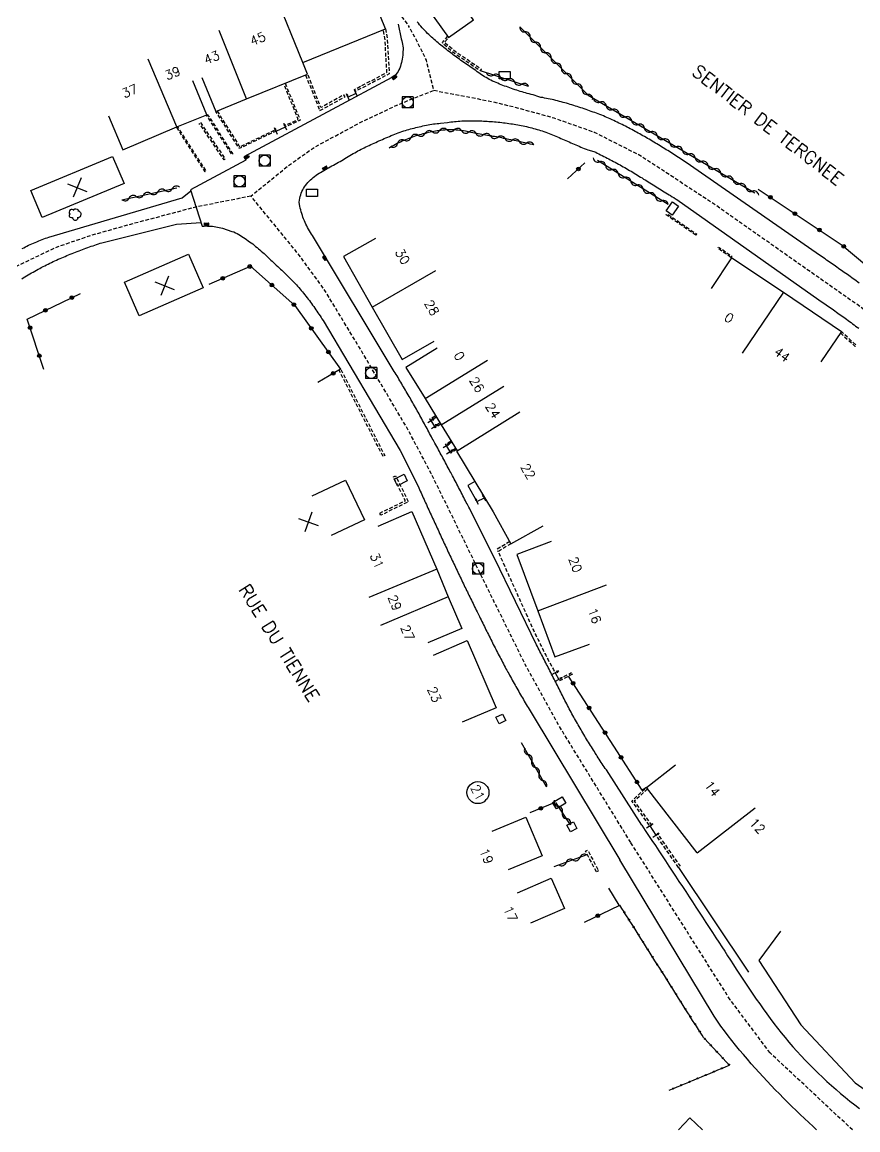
# Model space of a CAD drawing. Header units: millimetres. Extents: x 163999 to 165000, y 124000 to 125000.
# Drawn here: x 164215.7 to 164329.3, y 124000 to 124150.6 of the extents above; entities that cross this region are included whole.
import ezdxf
from ezdxf.enums import TextEntityAlignment as Align

# ---------------------------------------------------------------- set-up
doc = ezdxf.new("R2010")
doc.units = ezdxf.units.MM
doc.linetypes.add('DASHED', pattern=[0.75, 0.5, -0.25])
doc.layers.get('0').update_dxf_attribs({"linetype": 'CONTINUOUS'})
for name, color, linetype in [('W0001', 6, 'DASHED'), ('W0008', 7, 'CONTINUOUS'), ('W0017', 7, 'CONTINUOUS'), ('W0100', 7, 'CONTINUOUS'), ('W0105', 7, 'CONTINUOUS'), ('W0112', 1, 'DASHED'), ('W0300', 7, 'CONTINUOUS'), ('W0310', 3, 'CONTINUOUS'), ('W0322', 7, 'CONTINUOUS'), ('W0400', 7, 'CONTINUOUS'), ('W0420', 7, 'CONTINUOUS'), ('W0989', 7, 'CONTINUOUS'), ('W0991', 7, 'CONTINUOUS'), ('W1102', 7, 'CONTINUOUS'), ('W1471', 7, 'CONTINUOUS')]:
    doc.layers.add(name, color=color, linetype=linetype)
doc.styles.get("Standard").update_dxf_attribs({"font": 'romans.shx', "width": 0.85})

# ---------------------------------------------------------------- blocks, each defined once
blk = doc.blocks.new('t322o')
at = {"color": 0, "linetype": 'Continuous'}
for radius in [0.25, 0.15]:
    blk.add_circle((0, 0), radius, dxfattribs=at)
blk = doc.blocks.new('t310o')
at = {"color": 0, "linetype": 'Continuous'}
for centre, start, end in [((-0.5, 0.38), 216.8699, 323.1304), ((0.5, -0.37), 36.8699, 143.1303)]:
    blk.add_arc(centre, 0.625, start, end, dxfattribs=at)
blk = doc.blocks.new('t991o')
at = {"color": 0, "linetype": 'Continuous'}
for p, q in [((-1, 1), (1, -1)), ((-1, -1), (1, 1))]:
    blk.add_line(p, q, dxfattribs=at)
blk = doc.blocks.new('T300')
for p, q in [((-0.8, 0.51), (-0.86, 0.34)), ((-0.86, 0.34), (-0.86, 0.17)), ((-0.86, 0.17), (-0.74, 0.06)), ((-0.69, 0.63), (-0.8, 0.51)), ((-0.8, -0.06), (-0.74, 0.06)), ((-0.74, 0.06), (-0.69, 0.11)), ((-0.57, 0.69), (-0.69, 0.63)), ((-0.46, 0.69), (-0.57, 0.69)), ((-0.29, 0.63), (-0.46, 0.69)), ((-0.29, 0.63), (-0.17, 0.74)), ((-0.23, 0.57), (-0.29, 0.63)), ((-0.17, 0.74), (-0.06, 0.8)), ((-0.06, 0.8), (0.06, 0.8)), ((0.06, 0.8), (0.23, 0.74)), ((0.23, 0.74), (0.34, 0.63)), ((0.34, 0.63), (0.4, 0.51)), ((0.46, 0.46), (0.34, 0.46)), ((0.4, 0.51), (0.4, 0.46)), ((0.57, 0.4), (0.46, 0.46)), ((0.57, 0.4), (0.69, 0.29)), ((0.69, 0.29), (0.74, 0.17)), ((0.74, 0.06), (0.69, -0.17)), ((0.74, 0.17), (0.74, 0.06)), ((-0.8, -0.17), (-0.8, -0.06)), ((-0.8, -0.23), (-0.8, -0.17)), ((-0.74, -0.34), (-0.8, -0.23)), ((-0.69, -0.4), (-0.74, -0.34)), ((-0.51, -0.46), (-0.69, -0.4)), ((-0.4, -0.46), (-0.51, -0.46)), ((-0.4, -0.46), (-0.34, -0.46)), ((-0.34, -0.46), (-0.34, -0.4)), ((-0.34, -0.51), (-0.34, -0.46)), ((-0.29, -0.63), (-0.34, -0.51)), ((-0.17, -0.74), (-0.29, -0.63)), ((-0.06, -0.8), (-0.17, -0.74)), ((0.06, -0.8), (-0.06, -0.8)), ((0.17, -0.74), (0.06, -0.8)), ((0.23, -0.69), (0.17, -0.74)), ((0.29, -0.46), (0.23, -0.46)), ((0.29, -0.63), (0.23, -0.69)), ((0.46, -0.4), (0.29, -0.46)), ((0.34, -0.51), (0.29, -0.63)), ((0.34, -0.51), (0.34, -0.46)), ((0.57, -0.34), (0.46, -0.4)), ((0.63, -0.29), (0.57, -0.34)), ((0.69, -0.17), (0.63, -0.29))]:
    blk.add_line(p, q)
blk = doc.blocks.new('T400')
for p, q in [((-0.15, 0.3), (0.15, 0.3)), ((-0.15, -0.25), (-0.15, 0.3)), ((-0.15, 0.15), (0.15, 0.15)), ((-0.15, 0), (0.15, 0)), ((0.15, 0.3), (0.15, -0.25)), ((-0.15, -0.15), (0.15, -0.15)), ((-0.15, -0.25), (-0.15, -0.3)), ((-0.15, -0.3), (0.15, -0.3)), ((0.15, -0.3), (0.15, -0.25))]:
    blk.add_line(p, q)
blk = doc.blocks.new('T420')
for p, q in [((0.75, 0.75), (-0.75, 0.75)), ((-0.75, 0.75), (-0.75, -0.75)), ((0.75, 0.75), (0.75, -0.75)), ((0.75, -0.75), (-0.75, -0.75))]:
    blk.add_line(p, q)
blk.add_ellipse((0, 0), major_axis=(-0.53, 0.53), ratio=1, start_param=3.926991, end_param=10.210176)
blk = doc.blocks.new('T1471')
at = {"color": 0, "linetype": 'Continuous', "flags": 128}
blk.add_lwpolyline([(-0.75, -0.5), (-0.75, 0.5), (0.75, 0.5), (0.75, -0.5), (-0.75, -0.5)], dxfattribs=at)
blk = doc.blocks.new('t105o')
for p, q in [((-0.5, 0), (0.5, 0)), ((0.5, 0), (0.2, 0.1)), ((0.5, 0), (0.2, -0.1))]:
    blk.add_line(p, q)
blk = doc.blocks.new('t112o')
at = {"color": 0, "linetype": 'Continuous'}
for p, q in [((-0.5, 0.5), (0.5, 0.5)), ((-0.5, -0.5), (-0.5, 0.5)), ((0.5, 0.5), (0.5, -0.5)), ((0.5, -0.5), (-0.5, -0.5))]:
    blk.add_line(p, q, dxfattribs=at)

msp = doc.modelspace()

# ---------------------------------------------------------------- linework, layer by layer
at = {"layer": 'W0001'}
for p, q in [((164311.94, 124017.67), (164298.42, 124039.06)), ((164317.36, 124010.45), (164311.94, 124017.67)), ((164328.54, 124000), (164317.36, 124010.45))]:
    msp.add_line(p, q, dxfattribs=at)
at = {"layer": 'W0001', "flags": 128}
for points in [[(164250.95, 124220.3), (164256.03, 124209.02), (164255.08, 124202.56), (164257.47, 124187.47), (164261.55, 124164.52), (164264.81, 124154.78), (164268.26, 124149.98)], [(164298.42, 124039.06), (164288.67, 124054.92), (164284.09, 124063.24), (164277.98, 124075.57), (164273.97, 124083.79), (164271.31, 124089.19), (164268.09, 124095.27), (164261.55, 124106.33), (164256.77, 124114.22), (164253.37, 124118.88), (164251.01, 124121.78), (164246.8, 124126.91), (164251.71, 124130.93), (164255.44, 124133.58), (164261.74, 124136.96), (164266.63, 124139.29), (164271.66, 124141.3), (164270.65, 124145.39), (164269.39, 124147.93), (164268.26, 124149.98)], [(164271.66, 124141.3), (164279.08, 124139.87), (164282.63, 124139.03), (164287.95, 124137.56), (164293.46, 124135.61), (164299.66, 124132.48), (164309.41, 124126.1), (164329.65, 124111.88), (164333.92, 124108.64), (164339.26, 124103.98), (164343.13, 124099.93), (164348.3, 124094.12), (164367.65, 124072.34)], [(164246.8, 124126.91), (164239.33, 124125.43), (164230.19, 124123.01), (164225.12, 124121.58), (164220.33, 124119.94), (164215, 124117.4), (164211.55, 124115.1), (164206.54, 124111.46), (164202.16, 124108.57), (164193.98, 124104.38), (164183.98, 124099.19), (164166.09, 124089.41), (164141.49, 124075.62), (164120.04, 124063.14), (164113.32, 124059.56), (164107.85, 124056.65), (164107.85, 124056.65), (164096.36, 124052.46)]]:
    msp.add_lwpolyline(points, dxfattribs=at)
at = {"layer": 'W0008'}
for p, q in [((164304.91, 124000), (164306.46, 124001.62)), ((164306.46, 124001.62), (164308.15, 124000))]:
    msp.add_line(p, q, dxfattribs=at)
at = {"layer": 'W0008', "flags": 128}
for points in [[(164266.79, 124150.3), (164267.21, 124148.28), (164267.3, 124148.04), (164267.37, 124147.81), (164267.42, 124147.56), (164267.45, 124147.32), (164267.47, 124147.07), (164267.47, 124146.82), (164267.46, 124146.57), (164267.45, 124146.31), (164267.43, 124146.06), (164267.4, 124145.8), (164267.36, 124145.55), (164267.32, 124145.3), (164267.26, 124145.06), (164267.19, 124144.81), (164267.11, 124144.57), (164267.02, 124144.33), (164266.91, 124144.1), (164266.79, 124143.87), (164266.66, 124143.66), (164266.51, 124143.47), (164266.34, 124143.31), (164266.15, 124143.16), (164265.94, 124143.03), (164257.84, 124138.69), (164245.84, 124132.25), (164246.1, 124131.82), (164238.58, 124127.76), (164240.19, 124122.84), (164240.43, 124122.85), (164240.66, 124122.86), (164240.89, 124122.85), (164241.13, 124122.84), (164241.36, 124122.83), (164241.59, 124122.82), (164241.8, 124122.81), (164242.93, 124122.57), (164244.21, 124122.13), (164244.46, 124122.04), (164244.69, 124121.94), (164244.92, 124121.83), (164245.15, 124121.71), (164245.37, 124121.58), (164245.58, 124121.45), (164245.8, 124121.31), (164246.01, 124121.16), (164246.21, 124121.01), (164246.42, 124120.86), (164246.63, 124120.71), (164246.83, 124120.56), (164247.04, 124120.41), (164247.24, 124120.25), (164247.44, 124120.09), (164247.63, 124119.93), (164247.83, 124119.77), (164248.02, 124119.6), (164248.21, 124119.44), (164248.4, 124119.27), (164248.59, 124119.1), (164248.78, 124118.93), (164248.96, 124118.75), (164249.15, 124118.58), (164249.33, 124118.4), (164249.52, 124118.23), (164249.7, 124118.06), (164249.88, 124117.88), (164250.07, 124117.71), (164250.25, 124117.53), (164250.44, 124117.36), (164250.62, 124117.18), (164250.81, 124117.01), (164251, 124116.84), (164251.18, 124116.66), (164251.37, 124116.49), (164251.55, 124116.31), (164251.73, 124116.14), (164251.92, 124115.96), (164252.1, 124115.78), (164252.28, 124115.6), (164252.46, 124115.42), (164252.63, 124115.24), (164252.81, 124115.05), (164252.98, 124114.86), (164253.15, 124114.67), (164253.32, 124114.48), (164253.48, 124114.29), (164253.64, 124114.1), (164253.8, 124113.9), (164253.96, 124113.71), (164254.12, 124113.51), (164254.28, 124113.31), (164254.44, 124113.11), (164254.59, 124112.91), (164254.74, 124112.71), (164254.89, 124112.51), (164255.04, 124112.31), (164255.19, 124112.1), (164255.34, 124111.9), (164255.48, 124111.69), (164255.63, 124111.48), (164255.77, 124111.28), (164255.91, 124111.07), (164256.05, 124110.86), (164256.19, 124110.64), (164256.33, 124110.43), (164256.46, 124110.22), (164256.6, 124110), (164267.06, 124092.36), (164269.51, 124087.5), (164269.61, 124087.27), (164269.71, 124087.04), (164269.82, 124086.81), (164269.92, 124086.58), (164270.02, 124086.35), (164270.13, 124086.12), (164270.23, 124085.89), (164270.34, 124085.66), (164270.44, 124085.43), (164270.54, 124085.21), (164270.65, 124084.98), (164270.75, 124084.75), (164270.86, 124084.52), (164270.96, 124084.29), (164271.07, 124084.06), (164271.17, 124083.83), (164271.28, 124083.6), (164271.38, 124083.38), (164271.49, 124083.15), (164271.59, 124082.92), (164271.7, 124082.69), (164271.8, 124082.46), (164271.91, 124082.23), (164272.02, 124082), (164272.12, 124081.77), (164272.23, 124081.54), (164272.34, 124081.31), (164272.44, 124081.08), (164272.55, 124080.84), (164272.66, 124080.61), (164272.76, 124080.38), (164272.87, 124080.15), (164272.98, 124079.92), (164273.08, 124079.69), (164273.19, 124079.46), (164273.3, 124079.23), (164273.41, 124079), (164273.51, 124078.77), (164273.62, 124078.54), (164273.73, 124078.31), (164273.84, 124078.08), (164273.95, 124077.85), (164274.06, 124077.62), (164274.16, 124077.39), (164274.27, 124077.16), (164274.38, 124076.93), (164274.49, 124076.7), (164274.6, 124076.47), (164274.71, 124076.24), (164274.81, 124076.02), (164274.92, 124075.79), (164275.03, 124075.57), (164275.14, 124075.35), (164275.24, 124075.12), (164275.35, 124074.9), (164275.46, 124074.67), (164275.57, 124074.45), (164275.68, 124074.23), (164275.78, 124074), (164275.89, 124073.78), (164276, 124073.56), (164276.11, 124073.33), (164276.22, 124073.11), (164276.32, 124072.88), (164276.43, 124072.66), (164276.54, 124072.44), (164276.65, 124072.21), (164276.76, 124071.99), (164276.87, 124071.77), (164276.98, 124071.54), (164277.09, 124071.32), (164277.2, 124071.1), (164277.31, 124070.88), (164277.42, 124070.65), (164277.53, 124070.43), (164277.64, 124070.21), (164277.75, 124069.98), (164277.86, 124069.76), (164277.97, 124069.54), (164278.08, 124069.32), (164278.19, 124069.09), (164278.3, 124068.87), (164278.41, 124068.65), (164278.52, 124068.43), (164278.63, 124068.21), (164278.74, 124067.98), (164278.85, 124067.76), (164278.96, 124067.54), (164279.08, 124067.32), (164279.19, 124067.09), (164279.3, 124066.87), (164279.41, 124066.65), (164279.52, 124066.43), (164279.63, 124066.21), (164279.74, 124065.98), (164279.86, 124065.76), (164279.97, 124065.54), (164280.08, 124065.32), (164280.19, 124065.1), (164280.31, 124064.88), (164280.42, 124064.66), (164280.53, 124064.44), (164280.65, 124064.22), (164280.76, 124064), (164280.88, 124063.78), (164281, 124063.56), (164281.11, 124063.34), (164281.23, 124063.12), (164281.35, 124062.9), (164281.46, 124062.68), (164281.58, 124062.46), (164281.71, 124062.23), (164281.83, 124062.01), (164281.95, 124061.79), (164282.07, 124061.57), (164282.19, 124061.35), (164282.32, 124061.12), (164282.44, 124060.9), (164282.56, 124060.68), (164282.69, 124060.46), (164282.81, 124060.24), (164282.94, 124060.02), (164283.06, 124059.8), (164283.19, 124059.58), (164283.32, 124059.36), (164283.44, 124059.14), (164283.57, 124058.92), (164283.7, 124058.7), (164283.83, 124058.49), (164283.95, 124058.27), (164284.08, 124058.05), (164284.21, 124057.83), (164284.34, 124057.61), (164284.47, 124057.4), (164284.6, 124057.18), (164284.73, 124056.96), (164296.93, 124036.7)], [(164329.47, 124115.09), (164329.26, 124115.24), (164329.06, 124115.39), (164328.85, 124115.53), (164328.65, 124115.68), (164328.45, 124115.82), (164328.25, 124115.97), (164328.05, 124116.11), (164327.85, 124116.25), (164327.65, 124116.39), (164327.44, 124116.54), (164327.24, 124116.68), (164327.04, 124116.82), (164326.84, 124116.96), (164326.64, 124117.1), (164326.44, 124117.24), (164326.24, 124117.38), (164326.04, 124117.53), (164325.83, 124117.67), (164325.63, 124117.81), (164325.43, 124117.95), (164325.23, 124118.09), (164325.03, 124118.23), (164324.82, 124118.37), (164324.62, 124118.51), (164324.42, 124118.65), (164324.22, 124118.79), (164324.01, 124118.93), (164323.81, 124119.07), (164323.61, 124119.21), (164305.95, 124131.49), (164305.74, 124131.63), (164305.53, 124131.76), (164305.33, 124131.9), (164305.12, 124132.04), (164304.91, 124132.17), (164304.7, 124132.31), (164304.5, 124132.44), (164304.29, 124132.57), (164304.08, 124132.71), (164303.87, 124132.84), (164303.66, 124132.97), (164303.45, 124133.1), (164303.24, 124133.23), (164303.03, 124133.36), (164302.82, 124133.49), (164302.61, 124133.62), (164302.4, 124133.75), (164302.19, 124133.88), (164301.98, 124134.01), (164301.77, 124134.13), (164301.55, 124134.26), (164301.34, 124134.39), (164301.13, 124134.51), (164300.92, 124134.64), (164300.7, 124134.76), (164300.49, 124134.89), (164300.28, 124135.01), (164300.06, 124135.13), (164299.85, 124135.25), (164299.64, 124135.37), (164299.42, 124135.49), (164299.21, 124135.61), (164299, 124135.72), (164298.78, 124135.84), (164298.56, 124135.96), (164298.35, 124136.07), (164298.13, 124136.18), (164297.91, 124136.3), (164297.7, 124136.41), (164297.48, 124136.52), (164297.26, 124136.63), (164297.03, 124136.74), (164296.8, 124136.85), (164296.57, 124136.97), (164296.34, 124137.08), (164296.11, 124137.19), (164295.87, 124137.29), (164295.64, 124137.4), (164295.41, 124137.5), (164295.17, 124137.61), (164294.94, 124137.71), (164294.7, 124137.81), (164294.47, 124137.9), (164294.23, 124138), (164293.99, 124138.09), (164293.76, 124138.18), (164293.52, 124138.27), (164293.29, 124138.35), (164293.05, 124138.44), (164292.81, 124138.52), (164292.57, 124138.61), (164292.34, 124138.69), (164292.1, 124138.77), (164291.86, 124138.85), (164291.62, 124138.93), (164291.38, 124139.01), (164291.14, 124139.09), (164290.9, 124139.16), (164290.66, 124139.24), (164290.42, 124139.31), (164290.18, 124139.39), (164289.94, 124139.46), (164289.7, 124139.53), (164289.46, 124139.6), (164289.21, 124139.66), (164288.97, 124139.73), (164288.72, 124139.8), (164288.47, 124139.86), (164288.22, 124139.93), (164287.97, 124139.99), (164287.72, 124140.04), (164287.46, 124140.1), (164287.21, 124140.15), (164286.96, 124140.2), (164286.7, 124140.25), (164286.45, 124140.3), (164286.2, 124140.34), (164285.94, 124140.39), (164285.16, 124140.68), (164284.89, 124140.74), (164284.63, 124140.81), (164284.36, 124140.88), (164284.12, 124140.95), (164283.88, 124141.02), (164283.65, 124141.09), (164283.41, 124141.16), (164283.17, 124141.23), (164282.93, 124141.31), (164282.7, 124141.38), (164282.46, 124141.46), (164282.23, 124141.54), (164281.99, 124141.62), (164281.76, 124141.71), (164281.52, 124141.8), (164281.28, 124141.88), (164281.05, 124141.97), (164280.81, 124142.06), (164280.57, 124142.15), (164280.34, 124142.25), (164280.11, 124142.35), (164279.88, 124142.45), (164279.65, 124142.55), (164279.42, 124142.67), (164279.19, 124142.78), (164278.98, 124142.9), (164278.77, 124143.02), (164278.56, 124143.15), (164278.35, 124143.28), (164278.15, 124143.42), (164277.95, 124143.55), (164277.75, 124143.69), (164277.55, 124143.83), (164277.35, 124143.97), (164277.15, 124144.12), (164276.95, 124144.26), (164276.75, 124144.4), (164276.55, 124144.53), (164276.35, 124144.67), (164276.15, 124144.81), (164275.95, 124144.95), (164275.74, 124145.09), (164275.54, 124145.23), (164275.34, 124145.37), (164275.14, 124145.51), (164274.94, 124145.66), (164274.75, 124145.8), (164274.55, 124145.94), (164274.35, 124146.09), (164274.15, 124146.24), (164273.96, 124146.38), (164273.77, 124146.53), (164273.57, 124146.68), (164273.38, 124146.83), (164273.19, 124146.98), (164273, 124147.13), (164272.81, 124147.29), (164272.62, 124147.44), (164272.43, 124147.59), (164272.24, 124147.75), (164272.06, 124147.9), (164271.87, 124148.06), (164271.69, 124148.22), (164271.5, 124148.38), (164271.32, 124148.54), (164271.14, 124148.71), (164270.97, 124148.87), (164270.79, 124149.04), (164270.61, 124149.23), (164270.43, 124149.42), (164270.25, 124149.61), (164270.07, 124149.81), (164269.9, 124150.01), (164269.73, 124150.21), (164269.57, 124150.41), (164269.41, 124150.62)], [(164299.93, 124041.4), (164295.1, 124048.92), (164294.96, 124049.12), (164294.82, 124049.33), (164294.69, 124049.54), (164294.55, 124049.74), (164294.41, 124049.95), (164294.28, 124050.16), (164294.14, 124050.37), (164294, 124050.58), (164293.87, 124050.78), (164293.74, 124050.99), (164293.6, 124051.2), (164293.47, 124051.41), (164293.34, 124051.62), (164293.2, 124051.83), (164293.07, 124052.04), (164292.94, 124052.25), (164292.81, 124052.47), (164292.68, 124052.68), (164292.55, 124052.89), (164292.42, 124053.1), (164292.29, 124053.31), (164292.16, 124053.53), (164292.04, 124053.74), (164291.91, 124053.95), (164291.78, 124054.17), (164291.66, 124054.38), (164291.53, 124054.6), (164291.4, 124054.81), (164291.28, 124055.03), (164291.16, 124055.24), (164291.03, 124055.46), (164290.91, 124055.67), (164290.79, 124055.89), (164290.66, 124056.11), (164290.54, 124056.33), (164290.42, 124056.55), (164290.3, 124056.78), (164290.18, 124057), (164290.06, 124057.23), (164289.94, 124057.45), (164289.82, 124057.68), (164289.71, 124057.9), (164289.59, 124058.13), (164289.48, 124058.35), (164289.37, 124058.58), (164289.25, 124058.81), (164289.14, 124059.03), (164289.02, 124059.26), (164288.91, 124059.49), (164288.8, 124059.71), (164288.68, 124059.94), (164288.57, 124060.17), (164288.45, 124060.39), (164288.34, 124060.62), (164288.22, 124060.84), (164288.11, 124061.06), (164288, 124061.28), (164287.88, 124061.5), (164287.77, 124061.72), (164287.66, 124061.94), (164287.54, 124062.16), (164287.43, 124062.38), (164287.32, 124062.6), (164287.2, 124062.83), (164287.09, 124063.05), (164286.98, 124063.27), (164286.86, 124063.49), (164286.75, 124063.71), (164286.64, 124063.93), (164286.53, 124064.15), (164286.41, 124064.37), (164286.3, 124064.59), (164286.19, 124064.81), (164286.07, 124065.03), (164285.96, 124065.26), (164285.85, 124065.48), (164285.74, 124065.7), (164285.62, 124065.92), (164279.9, 124077.72), (164276.65, 124084.17), (164276.54, 124084.39), (164276.42, 124084.62), (164276.31, 124084.84), (164276.19, 124085.07), (164276.07, 124085.29), (164275.96, 124085.52), (164275.84, 124085.74), (164275.73, 124085.97), (164275.61, 124086.19), (164275.49, 124086.42), (164275.38, 124086.64), (164275.26, 124086.86), (164275.14, 124087.09), (164275.03, 124087.31), (164274.91, 124087.54), (164274.79, 124087.76), (164274.68, 124087.99), (164274.56, 124088.21), (164274.44, 124088.43), (164274.32, 124088.66), (164274.21, 124088.88), (164274.09, 124089.1), (164273.97, 124089.33), (164273.85, 124089.55), (164273.73, 124089.78), (164273.61, 124090), (164273.49, 124090.22), (164273.38, 124090.44), (164273.26, 124090.67), (164273.14, 124090.89), (164273.02, 124091.11), (164272.9, 124091.33), (164272.78, 124091.55), (164272.66, 124091.77), (164272.54, 124092), (164272.42, 124092.22), (164272.3, 124092.44), (164272.18, 124092.66), (164272.06, 124092.88), (164271.94, 124093.1), (164271.81, 124093.32), (164271.69, 124093.54), (164271.57, 124093.77), (164271.45, 124093.99), (164271.33, 124094.21), (164271.21, 124094.43), (164271.09, 124094.65), (164270.97, 124094.87), (164270.85, 124095.1), (164270.73, 124095.32), (164270.61, 124095.54), (164270.49, 124095.76), (164270.37, 124095.98), (164270.25, 124096.21), (164270.13, 124096.43), (164270.01, 124096.65), (164269.89, 124096.87), (164269.77, 124097.09), (164269.65, 124097.31), (164269.53, 124097.53), (164269.4, 124097.75), (164269.28, 124097.97), (164269.16, 124098.19), (164269.03, 124098.41), (164268.91, 124098.63), (164268.79, 124098.84), (164268.67, 124099.06), (164268.54, 124099.27), (164268.42, 124099.49), (164268.3, 124099.7), (164268.17, 124099.91), (164268.05, 124100.13), (164267.92, 124100.34), (164267.8, 124100.56), (164267.67, 124100.77), (164267.55, 124100.98), (164267.42, 124101.19), (164267.3, 124101.41), (164267.17, 124101.62), (164267.04, 124101.83), (164266.92, 124102.04), (164266.79, 124102.26), (164266.66, 124102.47), (164266.53, 124102.68), (164266.4, 124102.89), (164266.28, 124103.1), (164255.19, 124121.55), (164255.04, 124121.76), (164254.9, 124121.98), (164254.76, 124122.2), (164254.63, 124122.42), (164254.5, 124122.65), (164254.38, 124122.88), (164254.27, 124123.11), (164254.16, 124123.34), (164254.06, 124123.57), (164253.96, 124123.81), (164253.87, 124124.05), (164253.79, 124124.29), (164253.71, 124124.54), (164253.64, 124124.79), (164253.57, 124125.04), (164253.51, 124125.29), (164253.46, 124125.54), (164253.41, 124125.8), (164253.38, 124126.09), (164253.4, 124126.37), (164253.45, 124126.66), (164253.5, 124126.88), (164253.57, 124127.11), (164253.64, 124127.33), (164253.73, 124127.55), (164253.84, 124127.76), (164253.95, 124127.96), (164254.09, 124128.17), (164254.23, 124128.37), (164254.39, 124128.57), (164254.55, 124128.75), (164254.72, 124128.93), (164254.9, 124129.11), (164255.08, 124129.28), (164255.26, 124129.44), (164255.45, 124129.6), (164255.65, 124129.75), (164255.85, 124129.89), (164256.06, 124130.02), (164256.27, 124130.15), (164256.48, 124130.28), (164256.7, 124130.41), (164256.92, 124130.54), (164257.14, 124130.66), (164257.36, 124130.78), (164257.58, 124130.9), (164257.81, 124131.02), (164258.03, 124131.14), (164258.26, 124131.26), (164258.48, 124131.38), (164258.7, 124131.51), (164258.92, 124131.64), (164259.14, 124131.77), (164259.36, 124131.9), (164259.58, 124132.03), (164259.8, 124132.16), (164260.02, 124132.3), (164260.24, 124132.43), (164260.46, 124132.56), (164260.68, 124132.69), (164260.9, 124132.82), (164261.13, 124132.94), (164261.34, 124133.05), (164261.56, 124133.16), (164261.77, 124133.28), (164261.99, 124133.39), (164262.21, 124133.49), (164262.43, 124133.6), (164262.65, 124133.71), (164262.87, 124133.81), (164263.09, 124133.92), (164263.31, 124134.02), (164263.53, 124134.12), (164263.76, 124134.22), (164263.98, 124134.32), (164264.2, 124134.42), (164264.44, 124134.53), (164264.67, 124134.63), (164264.91, 124134.74), (164265.15, 124134.84), (164265.39, 124134.94), (164265.63, 124135.04), (164265.87, 124135.14), (164266.11, 124135.24), (164266.35, 124135.34), (164266.59, 124135.43), (164266.83, 124135.52), (164267.08, 124135.61), (164267.32, 124135.69), (164267.56, 124135.77), (164267.79, 124135.84), (164268.02, 124135.91), (164268.26, 124135.98), (164268.49, 124136.05), (164268.73, 124136.11), (164268.97, 124136.17), (164269.2, 124136.23), (164269.44, 124136.29), (164269.68, 124136.35), (164269.92, 124136.4), (164270.16, 124136.45), (164270.4, 124136.5), (164270.64, 124136.55), (164270.88, 124136.6), (164271.12, 124136.64), (164271.37, 124136.68), (164271.61, 124136.72), (164271.85, 124136.75), (164272.1, 124136.78), (164272.34, 124136.81), (164272.58, 124136.84), (164273.5, 124136.93), (164273.74, 124136.97), (164273.99, 124137), (164274.23, 124137.02), (164274.47, 124137.05), (164274.71, 124137.07), (164274.96, 124137.09), (164275.2, 124137.11), (164275.44, 124137.13), (164275.69, 124137.14), (164275.93, 124137.15), (164276.18, 124137.15), (164276.42, 124137.16), (164276.67, 124137.16), (164276.92, 124137.16), (164277.17, 124137.16), (164277.42, 124137.16), (164277.66, 124137.15), (164277.91, 124137.14), (164278.16, 124137.14), (164278.41, 124137.12), (164278.66, 124137.11), (164278.9, 124137.1), (164279.15, 124137.08), (164279.4, 124137.06), (164279.65, 124137.05), (164279.89, 124137.02), (164280.14, 124137), (164280.39, 124136.97), (164280.63, 124136.95), (164280.88, 124136.92), (164281.13, 124136.89), (164281.37, 124136.86), (164281.61, 124136.82), (164281.85, 124136.79), (164282.1, 124136.75), (164282.34, 124136.72), (164282.58, 124136.68), (164282.82, 124136.64), (164283.06, 124136.6), (164283.3, 124136.55), (164283.54, 124136.51), (164283.78, 124136.46), (164284.02, 124136.41), (164284.26, 124136.36), (164284.5, 124136.3), (164284.74, 124136.25), (164284.98, 124136.19), (164285.21, 124136.12), (164285.45, 124136.06), (164285.69, 124135.99), (164285.92, 124135.92), (164286.16, 124135.84), (164286.39, 124135.77), (164286.62, 124135.69), (164286.86, 124135.6), (164287.09, 124135.52), (164287.32, 124135.43), (164287.55, 124135.34), (164287.78, 124135.25), (164288.01, 124135.16), (164288.23, 124135.06), (164288.46, 124134.97), (164288.69, 124134.87), (164288.91, 124134.77), (164289.14, 124134.67), (164289.36, 124134.58), (164289.59, 124134.48), (164289.82, 124134.38), (164290.04, 124134.28), (164290.27, 124134.18), (164290.49, 124134.08), (164290.72, 124133.98), (164290.94, 124133.88), (164291.17, 124133.78), (164291.4, 124133.69), (164291.62, 124133.59), (164291.85, 124133.5), (164292.1, 124133.39), (164292.35, 124133.29), (164292.6, 124133.19), (164293.42, 124132.97), (164293.65, 124132.87), (164293.87, 124132.76), (164294.09, 124132.65), (164294.32, 124132.54), (164294.54, 124132.43), (164294.76, 124132.31), (164294.98, 124132.2), (164295.2, 124132.09), (164295.42, 124131.97), (164295.64, 124131.86), (164295.86, 124131.74), (164296.08, 124131.63), (164296.3, 124131.51), (164296.52, 124131.39), (164296.74, 124131.27), (164296.96, 124131.15), (164297.17, 124131.03), (164297.39, 124130.91), (164297.61, 124130.79), (164297.82, 124130.66), (164298.04, 124130.54), (164298.25, 124130.41), (164298.47, 124130.29), (164298.68, 124130.16), (164298.89, 124130.03), (164299.11, 124129.9), (164299.32, 124129.77), (164299.53, 124129.64), (164299.74, 124129.51), (164299.96, 124129.38), (164300.17, 124129.24), (164300.38, 124129.11), (164300.59, 124128.98), (164300.8, 124128.85), (164301.02, 124128.72), (164301.23, 124128.59), (164301.45, 124128.45), (164301.67, 124128.32), (164301.89, 124128.19), (164302.1, 124128.05), (164302.32, 124127.92), (164302.54, 124127.79), (164302.75, 124127.65), (164302.97, 124127.52), (164303.19, 124127.38), (164303.4, 124127.25), (164303.62, 124127.11), (164303.84, 124126.98), (164304.05, 124126.84), (164304.27, 124126.71), (164304.48, 124126.57), (164304.7, 124126.44), (164323.97, 124112.84), (164324.17, 124112.7), (164324.37, 124112.56), (164324.57, 124112.42), (164324.77, 124112.28), (164324.97, 124112.15), (164325.17, 124112.01), (164325.37, 124111.87), (164325.57, 124111.73), (164325.77, 124111.59), (164325.97, 124111.45), (164326.17, 124111.31), (164326.37, 124111.16), (164326.57, 124111.02), (164326.76, 124110.88), (164326.96, 124110.74), (164327.16, 124110.6), (164327.36, 124110.45), (164327.55, 124110.31), (164327.75, 124110.17), (164327.96, 124110.02), (164328.16, 124109.87), (164328.37, 124109.72), (164328.57, 124109.56), (164328.78, 124109.41), (164328.98, 124109.26), (164329.19, 124109.11), (164329.39, 124108.96)], [(164215.7, 124119.8), (164215.92, 124119.91), (164216.15, 124120.02), (164216.37, 124120.12), (164216.59, 124120.23), (164216.82, 124120.33), (164217.05, 124120.43), (164217.27, 124120.53), (164217.5, 124120.62), (164217.73, 124120.72), (164217.96, 124120.82), (164218.19, 124120.91), (164218.42, 124121), (164218.65, 124121.09), (164218.89, 124121.18), (164219.12, 124121.26), (164219.35, 124121.35), (164237.48, 124126.7), (164238.62, 124127.62)], [(164215.66, 124115.67), (164215.87, 124115.81), (164216.09, 124115.95), (164216.31, 124116.09), (164216.53, 124116.22), (164216.75, 124116.35), (164216.97, 124116.48), (164217.2, 124116.6), (164217.42, 124116.73), (164217.65, 124116.85), (164217.87, 124116.98), (164218.1, 124117.1), (164218.32, 124117.22), (164218.55, 124117.34), (164218.78, 124117.46), (164219.01, 124117.57), (164219.24, 124117.69), (164219.47, 124117.8), (164219.7, 124117.91), (164219.93, 124118.02), (164220.16, 124118.12), (164220.4, 124118.23), (164220.63, 124118.33), (164220.86, 124118.43), (164221.09, 124118.54), (164221.33, 124118.64), (164221.56, 124118.73), (164221.79, 124118.83), (164222.03, 124118.93), (164222.26, 124119.03), (164222.5, 124119.12), (164222.73, 124119.22), (164222.97, 124119.31), (164223.21, 124119.4), (164223.44, 124119.49), (164223.68, 124119.58), (164223.92, 124119.67), (164224.16, 124119.76), (164224.39, 124119.85), (164224.63, 124119.93), (164224.87, 124120.02), (164225.11, 124120.1), (164225.35, 124120.18), (164225.59, 124120.27), (164225.83, 124120.35), (164226.07, 124120.43), (164226.31, 124120.51), (164226.56, 124120.58), (164236.7, 124123.12), (164240.04, 124123.31)]]:
    msp.add_lwpolyline(points, dxfattribs=at)
at = {"layer": 'W0017', "flags": 128}
msp.add_lwpolyline([(164277.21, 124088.13), (164276.28, 124087.59), (164277.51, 124085.42)], dxfattribs=at)
at = {"layer": 'W0100', "flags": 128}
for points in [[(164270.73, 124152.51), (164273.66, 124148.46), (164277.03, 124150.9), (164274.66, 124154.07), (164281.35, 124159.42), (164278.23, 124163.32)], [(164240.13, 124143.06), (164242.03, 124138.43), (164246.22, 124140.15), (164254.5, 124143.5), (164253.85, 124145.1), (164265.11, 124149.66), (164263.23, 124154.29)], [(164227.45, 124137.81), (164229.41, 124133.2), (164236.75, 124136.32), (164240.8, 124137.96), (164238.93, 124142.59)], [(164259.99, 124140.38), (164261.09, 124140.9)], [(164250.21, 124135.76), (164251.48, 124136.33)], [(164263.74, 124121.16), (164259.38, 124118.7), (164263.27, 124111.81), (164267.35, 124104.71), (164271.69, 124107.2)], [(164309.37, 124114.36), (164312.15, 124118.53), (164319.17, 124113.85), (164327.05, 124108.5), (164324.25, 124104.37)], [(164272.12, 124106.24), (164267.86, 124103.62), (164270.46, 124099.4), (164272.64, 124095.85), (164274.84, 124092.31), (164274.74, 124092.23), (164279.7, 124083.99), (164282.14, 124079.67), (164286.5, 124082.12)], [(164271.25, 124096.4), (164271.74, 124095.62)], [(164273.34, 124093), (164273.83, 124092.16)], [(164255.14, 124086.17), (164259.66, 124088.31), (164262.22, 124082.91), (164257.7, 124080.77)], [(164277.5, 124085.42), (164278.54, 124085.92)], [(164264.1, 124082.07), (164268.69, 124084.04), (164272.05, 124076.2), (164273.6, 124072.47), (164275.44, 124068.16), (164270.85, 124066.19)], [(164287.6, 124079.95), (164282.92, 124078.19), (164285.78, 124070.56), (164288.12, 124064.29), (164292.8, 124066.03)], [(164271.6, 124064.54), (164276.19, 124066.52), (164280.13, 124057.38), (164275.53, 124055.4)], [(164288.15, 124062.13), (164288.65, 124061.23)], [(164307.45, 124037.64), (164300.54, 124046.53), (164304.49, 124049.6)], [(164279.57, 124040.6), (164284.18, 124042.52), (164286.38, 124037.26), (164281.76, 124035.34)], [(164300.99, 124041.32), (164301.84, 124040.06)], [(164283.03, 124032.22), (164287.62, 124034.2), (164289.4, 124030.09), (164284.81, 124028.1)]]:
    msp.add_lwpolyline(points, dxfattribs=at)
for points in [[(164218.45, 124124.02), (164216.91, 124127.67), (164228.01, 124132.31), (164229.57, 124128.61)], [(164238.33, 124119.04), (164240.31, 124114.46), (164231.61, 124110.63), (164229.6, 124115.2)]]:
    msp.add_lwpolyline(points, close=True, dxfattribs=at)
at = {"layer": 'W0112', "flags": 128}
for points in [[(164265.11, 124149.66), (164265.31, 124148.42), (164265.6, 124143.54), (164261.03, 124141.16), (164260.88, 124141.43), (164265.28, 124143.72), (164265.01, 124148.38), (164264.81, 124149.54)], [(164273.52, 124148.66), (164272.77, 124147.79), (164274.48, 124146.33), (164278.01, 124143.96), (164278.14, 124144.15), (164274.62, 124146.51), (164273.09, 124147.81), (164273.66, 124148.46)], [(164254.23, 124143.39), (164256.17, 124138.53), (164259.59, 124140.42), (164259.44, 124140.68), (164256.32, 124138.95), (164254.5, 124143.5)], [(164251.45, 124142.26), (164253.5, 124137.23), (164251.48, 124136.33), (164251.4, 124136.51), (164253.24, 124137.33), (164251.26, 124142.19)], [(164240.8, 124137.96), (164240.9, 124138), (164240.92, 124137.97), (164244.34, 124132.65), (164244.21, 124132.57), (164240.77, 124137.94)], [(164242.2, 124138.5), (164245.28, 124133.62), (164250.12, 124135.93), (164250.21, 124135.76), (164245.21, 124133.37), (164242.03, 124138.43)], [(164239.93, 124136.92), (164243.31, 124131.97), (164243.15, 124131.86), (164239.78, 124136.81)], [(164236.67, 124136.28), (164240.55, 124130.22), (164240.72, 124130.32), (164236.86, 124136.36)], [(164326.93, 124108.32), (164328.91, 124106.49), (164329.05, 124106.65), (164327.05, 124108.5)], [(164272.02, 124096.86), (164271.23, 124096.41), (164271.1, 124096.63), (164271.89, 124097.08)], [(164272.6, 124095.93), (164271.86, 124095.43), (164271.72, 124095.62), (164272.47, 124096.13)], [(164274.12, 124093.47), (164273.35, 124093.01), (164273.24, 124093.19), (164274.01, 124093.66)], [(164274.75, 124092.46), (164273.95, 124091.97), (164273.83, 124092.16), (164274.63, 124092.65)], [(164281.98, 124079.96), (164280.23, 124078.9), (164280.39, 124078.6)], [(164282.14, 124079.67), (164280.39, 124078.6), (164285.02, 124068.29), (164285.12, 124068.06), (164285.23, 124067.84), (164285.34, 124067.62), (164285.45, 124067.39), (164285.56, 124067.17), (164285.66, 124066.95), (164285.77, 124066.73), (164285.88, 124066.5), (164285.99, 124066.29), (164286.1, 124066.07), (164286.2, 124065.85), (164286.31, 124065.63), (164286.42, 124065.41), (164286.53, 124065.19), (164286.64, 124064.97), (164286.75, 124064.75), (164286.86, 124064.54), (164286.97, 124064.32), (164287.08, 124064.1), (164287.19, 124063.88), (164287.31, 124063.66), (164287.42, 124063.44), (164287.54, 124063.23), (164287.66, 124063.01), (164287.78, 124062.79), (164287.9, 124062.57), (164288.02, 124062.35), (164288.15, 124062.14)], [(164290.48, 124061.94), (164288.75, 124061.01), (164288.64, 124061.22), (164290.36, 124062.15)], [(164304.91, 124035.67), (164304.91, 124035.67), (164301.84, 124040.06), (164302.06, 124040.21), (164305.13, 124035.83)]]:
    msp.add_lwpolyline(points, dxfattribs=at)
for points in [[(164307.28, 124121.59), (164303.24, 124124.37), (164303.35, 124124.52), (164307.39, 124121.75)], [(164312.02, 124118.59), (164310.24, 124119.84), (164310.36, 124120), (164312.14, 124118.75)], [(164264.75, 124091.53), (164258.77, 124103.29), (164259, 124103.4), (164264.98, 124091.65)], [(164264.3, 124083.81), (164267.8, 124085.52), (164266.16, 124088.77), (164266.44, 124088.91), (164268.21, 124085.38), (164264.44, 124083.53)], [(164300.71, 124046.34), (164298.9, 124044.68), (164301.19, 124041.47), (164300.99, 124041.32), (164298.56, 124044.71), (164300.54, 124046.53)], [(164293.76, 124035.05), (164292.27, 124037.88), (164292.56, 124038.03), (164294.05, 124035.2)]]:
    msp.add_lwpolyline(points, close=True, dxfattribs=at)
at = {"layer": 'W0310'}
for p, q in [((164297.22, 124030.09), (164296.93, 124030.53)), ((164297.5, 124029.65), (164297.22, 124030.09)), ((164297.86, 124029.07), (164297.58, 124029.52)), ((164298.14, 124028.63), (164297.86, 124029.07)), ((164298.5, 124028.06), (164298.22, 124028.5)), ((164298.78, 124027.62), (164298.5, 124028.06)), ((164299.14, 124027.05), (164298.86, 124027.49)), ((164299.42, 124026.6), (164299.14, 124027.05)), ((164299.78, 124026.03), (164299.5, 124026.48)), ((164300.06, 124025.59), (164299.78, 124026.03)), ((164300.42, 124025.02), (164300.14, 124025.46)), ((164300.7, 124024.57), (164300.42, 124025.02)), ((164301.06, 124024), (164300.78, 124024.45)), ((164301.34, 124023.56), (164301.06, 124024)), ((164301.7, 124022.99), (164301.42, 124023.43)), ((164301.98, 124022.55), (164301.7, 124022.99)), ((164302.35, 124021.97), (164302.07, 124022.42)), ((164302.63, 124021.53), (164302.35, 124021.97)), ((164302.99, 124020.96), (164302.71, 124021.4)), ((164303.27, 124020.52), (164302.99, 124020.96)), ((164303.63, 124019.95), (164303.35, 124020.39)), ((164303.91, 124019.5), (164303.63, 124019.95)), ((164304.27, 124018.93), (164303.99, 124019.38)), ((164304.55, 124018.49), (164304.27, 124018.93)), ((164304.91, 124017.92), (164304.63, 124018.36)), ((164305.19, 124017.47), (164304.91, 124017.92)), ((164305.55, 124016.9), (164305.27, 124017.35)), ((164305.83, 124016.46), (164305.55, 124016.9)), ((164306.19, 124015.89), (164305.91, 124016.33)), ((164306.47, 124015.45), (164306.19, 124015.89)), ((164306.83, 124014.88), (164306.55, 124015.32)), ((164307.12, 124014.43), (164306.83, 124014.88)), ((164307.48, 124013.86), (164307.2, 124014.3)), ((164307.76, 124013.42), (164307.48, 124013.86)), ((164308.12, 124012.85), (164307.84, 124013.29)), ((164308.3, 124012.55), (164308.12, 124012.85)), ((164308.42, 124012.42), (164308.3, 124012.55)), ((164308.89, 124011.93), (164308.53, 124012.31)), ((164309.24, 124011.55), (164308.89, 124011.93)), ((164309.71, 124011.06), (164309.35, 124011.44)), ((164310.07, 124010.67), (164309.71, 124011.06)), ((164310.53, 124010.18), (164310.17, 124010.56)), ((164310.89, 124009.8), (164310.53, 124010.18)), ((164310.89, 124008.4), (164311.38, 124008.6)), ((164311.35, 124009.3), (164310.99, 124009.69)), ((164311.71, 124008.92), (164311.35, 124009.3)), ((164311.38, 124008.6), (164311.83, 124008.79)), ((164311.83, 124008.79), (164311.81, 124008.81)), ((164306.95, 124006.76), (164307.43, 124006.96)), ((164307.57, 124007.02), (164308.05, 124007.22)), ((164308.05, 124007.22), (164308.54, 124007.42)), ((164308.68, 124007.48), (164309.16, 124007.68)), ((164309.16, 124007.68), (164309.65, 124007.88)), ((164309.79, 124007.94), (164310.27, 124008.14)), ((164310.27, 124008.14), (164310.76, 124008.34)), ((164303.62, 124005.38), (164304.1, 124005.58)), ((164304.24, 124005.64), (164304.73, 124005.84)), ((164304.73, 124005.84), (164305.21, 124006.04)), ((164305.35, 124006.1), (164305.84, 124006.3)), ((164305.84, 124006.3), (164306.32, 124006.5)), ((164306.46, 124006.56), (164306.95, 124006.76))]:
    msp.add_line(p, q, dxfattribs=at)
at = {"layer": 'W0310', "flags": 128}
for points in [[(164283.34, 124149.94), (164292.64, 124140.62), (164315.29, 124127.37)], [(164284.52, 124141.82), (164278.01, 124143.96)], [(164285.24, 124133.88), (164285, 124133.93), (164284.76, 124133.99), (164284.52, 124134.05), (164284.28, 124134.1), (164284.03, 124134.16), (164283.79, 124134.21), (164283.55, 124134.27), (164283.31, 124134.32), (164283.07, 124134.38), (164282.83, 124134.43), (164282.59, 124134.48), (164282.34, 124134.53), (164282.1, 124134.58), (164281.86, 124134.63), (164281.62, 124134.68), (164281.38, 124134.73), (164281.13, 124134.77), (164280.89, 124134.82), (164280.65, 124134.87), (164280.4, 124134.91), (164280.16, 124134.96), (164279.92, 124135), (164279.67, 124135.04), (164279.43, 124135.09), (164279.19, 124135.13), (164278.94, 124135.17), (164278.7, 124135.21), (164278.46, 124135.25), (164278.2, 124135.29), (164277.95, 124135.34), (164277.7, 124135.39), (164277.45, 124135.43), (164277.2, 124135.48), (164276.95, 124135.53), (164276.7, 124135.58), (164276.45, 124135.63), (164276.2, 124135.68), (164275.94, 124135.73), (164275.69, 124135.77), (164275.44, 124135.81), (164275.19, 124135.84), (164274.93, 124135.87), (164274.68, 124135.9), (164274.42, 124135.92), (164274.17, 124135.93), (164273.91, 124135.93), (164273.66, 124135.93), (164273.4, 124135.92), (164273.14, 124135.9), (164272.88, 124135.87), (164272.63, 124135.84), (164272.38, 124135.81), (164272.13, 124135.78), (164271.88, 124135.74), (164271.64, 124135.69), (164271.39, 124135.65), (164271.14, 124135.6), (164270.9, 124135.55), (164270.66, 124135.49), (164270.41, 124135.43), (164270.17, 124135.37), (164269.93, 124135.31), (164269.69, 124135.24), (164269.46, 124135.17), (164269.22, 124135.09), (164268.98, 124135.01), (164268.75, 124134.93), (164268.51, 124134.85), (164268.28, 124134.76), (164268.05, 124134.67), (164267.82, 124134.57), (164267.59, 124134.48), (164267.36, 124134.38), (164267.13, 124134.27), (164266.91, 124134.16), (164266.68, 124134.05), (164266.46, 124133.94), (164266.23, 124133.82), (164266.01, 124133.7), (164265.79, 124133.58), (164265.57, 124133.45)], [(164303.5, 124125.76), (164293.9, 124131.74)], [(164229.26, 124126.42), (164236.73, 124128.05)], [(164286.96, 124046.63), (164283.59, 124052.59)], [(164290.24, 124041.47), (164288.22, 124044.51)], [(164292.45, 124037.37), (164287.98, 124035.76)]]:
    msp.add_lwpolyline(points, dxfattribs=at)
at = {"layer": 'W0310'}
for centre in [(164297.54, 124029.58), (164298.18, 124028.57), (164298.82, 124027.55), (164299.46, 124026.54), (164300.1, 124025.52), (164300.74, 124024.51), (164301.38, 124023.5), (164302.02, 124022.48), (164302.67, 124021.47), (164303.31, 124020.45), (164303.95, 124019.44), (164304.59, 124018.43), (164305.23, 124017.41), (164305.87, 124016.4), (164306.51, 124015.38), (164307.16, 124014.37), (164307.8, 124013.35), (164308.48, 124012.37), (164309.3, 124011.49), (164310.12, 124010.62), (164310.82, 124008.37), (164310.94, 124009.74), (164311.76, 124008.87), (164307.5, 124006.99), (164308.61, 124007.45), (164309.72, 124007.91), (164304.17, 124005.61), (164305.28, 124006.07), (164306.39, 124006.53)]:
    msp.add_circle(centre, 0.075, dxfattribs=at)
at = {"layer": 'W0322'}
for p, q in [((164304.91, 124035.67), (164314.42, 124021.43)), ((164296.85, 124030.55), (164295.43, 124032.86)), ((164318.78, 124027.02), (164315.81, 124023.01)), ((164315.81, 124023.01), (164321.54, 124014.27)), ((164321.54, 124014.27), (164328.93, 124006.38)), ((164328.93, 124006.38), (164337.62, 124000.31))]:
    msp.add_line(p, q, dxfattribs=at)
at = {"layer": 'W0322', "flags": 128}
for points in [[(164289.84, 124129.26), (164292.19, 124131.44)], [(164315.74, 124127.88), (164327.14, 124120.25), (164334.12, 124114.42), (164337.48, 124110.82), (164345.01, 124102.98), (164355.43, 124092), (164371.01, 124075.39)], [(164241.14, 124114.94), (164246.76, 124117.41), (164252.75, 124112.07), (164258.99, 124103.41), (164255.9, 124101.58)], [(164218.68, 124103.33), (164216.39, 124110.21), (164223.62, 124113.67)], [(164300.54, 124046.53), (164299.99, 124046.15), (164296.12, 124052.15), (164289.96, 124061.66)], [(164288.03, 124044.46), (164284.7, 124043.11)], [(164292.13, 124028.24), (164296.93, 124030.53)]]:
    msp.add_lwpolyline(points, dxfattribs=at)
at = {"layer": 'W1102'}
for p, q in [((164299.93, 124041.4), (164300.39, 124040.71)), ((164300.39, 124040.71), (164300.84, 124040.01)), ((164300.84, 124040.01), (164301.3, 124039.32)), ((164301.3, 124039.32), (164301.76, 124038.63)), ((164301.76, 124038.63), (164302.22, 124037.93)), ((164302.22, 124037.93), (164302.68, 124037.24)), ((164302.68, 124037.24), (164303.14, 124036.55)), ((164309.74, 124015.46), (164296.93, 124036.7)), ((164303.14, 124036.55), (164303.6, 124035.85)), ((164303.6, 124035.85), (164304.06, 124035.16)), ((164304.06, 124035.16), (164304.51, 124034.46)), ((164304.51, 124034.46), (164304.97, 124033.77)), ((164304.97, 124033.77), (164305.43, 124033.07)), ((164305.43, 124033.07), (164305.89, 124032.38)), ((164305.89, 124032.38), (164306.34, 124031.68)), ((164306.34, 124031.68), (164306.8, 124030.99)), ((164306.8, 124030.99), (164307.26, 124030.29)), ((164307.26, 124030.29), (164307.71, 124029.6)), ((164307.71, 124029.6), (164308.17, 124028.9)), ((164308.17, 124028.9), (164308.62, 124028.2)), ((164308.62, 124028.2), (164309.08, 124027.51)), ((164309.08, 124027.51), (164309.53, 124026.81)), ((164309.53, 124026.81), (164309.99, 124026.11)), ((164309.99, 124026.11), (164310.38, 124025.5)), ((164310.38, 124025.5), (164310.78, 124024.89)), ((164310.78, 124024.89), (164311.18, 124024.28)), ((164311.18, 124024.28), (164311.57, 124023.67)), ((164311.57, 124023.67), (164311.97, 124023.06)), ((164311.97, 124023.06), (164312.37, 124022.45)), ((164312.37, 124022.45), (164312.76, 124021.84)), ((164312.76, 124021.84), (164313.21, 124021.16)), ((164313.21, 124021.16), (164313.66, 124020.48)), ((164313.66, 124020.48), (164314.11, 124019.8)), ((164314.11, 124019.8), (164314.56, 124019.12)), ((164314.56, 124019.12), (164315.02, 124018.45)), ((164315.02, 124018.45), (164315.48, 124017.78)), ((164315.48, 124017.78), (164315.95, 124017.11)), ((164315.95, 124017.11), (164316.42, 124016.44)), ((164316.42, 124016.44), (164316.9, 124015.78)), ((164310.2, 124014.78), (164309.74, 124015.46)), ((164310.67, 124014.11), (164310.2, 124014.78)), ((164316.9, 124015.78), (164317.38, 124015.12)), ((164317.38, 124015.12), (164317.87, 124014.47)), ((164317.87, 124014.47), (164318.37, 124013.83)), ((164311.15, 124013.44), (164310.67, 124014.11)), ((164311.65, 124012.78), (164311.15, 124013.44)), ((164318.37, 124013.83), (164318.87, 124013.19)), ((164318.87, 124013.19), (164319.39, 124012.55)), ((164312.15, 124012.13), (164311.65, 124012.78)), ((164312.67, 124011.49), (164312.15, 124012.13)), ((164313.19, 124010.85), (164312.67, 124011.49)), ((164319.39, 124012.55), (164319.91, 124011.92)), ((164319.91, 124011.92), (164320.45, 124011.3)), ((164313.72, 124010.22), (164313.19, 124010.85)), ((164314.26, 124009.6), (164313.72, 124010.22)), ((164320.45, 124011.3), (164321, 124010.68)), ((164321, 124010.68), (164321.56, 124010.07)), ((164321.56, 124010.07), (164322.12, 124009.47)), ((164314.8, 124008.98), (164314.26, 124009.6)), ((164315.33, 124008.38), (164314.8, 124008.98)), ((164322.12, 124009.47), (164322.7, 124008.88)), ((164322.7, 124008.88), (164323.28, 124008.29)), ((164315.87, 124007.79), (164315.33, 124008.38)), ((164316.41, 124007.2), (164315.87, 124007.79)), ((164316.95, 124006.61), (164316.41, 124007.2)), ((164323.28, 124008.29), (164323.87, 124007.71)), ((164323.87, 124007.71), (164324.47, 124007.14)), ((164324.47, 124007.14), (164325.08, 124006.58)), ((164317.5, 124006.03), (164316.95, 124006.61)), ((164318.05, 124005.46), (164317.5, 124006.03)), ((164318.61, 124004.88), (164318.05, 124005.46)), ((164325.08, 124006.58), (164325.69, 124006.03)), ((164325.69, 124006.03), (164326.31, 124005.48)), ((164326.31, 124005.48), (164326.94, 124004.95)), ((164319.17, 124004.31), (164318.61, 124004.88)), ((164319.73, 124003.75), (164319.17, 124004.31)), ((164326.94, 124004.95), (164327.57, 124004.42)), ((164327.57, 124004.42), (164328.21, 124003.9)), ((164328.21, 124003.9), (164328.85, 124003.39)), ((164320.3, 124003.19), (164319.73, 124003.75)), ((164320.88, 124002.63), (164320.3, 124003.19)), ((164321.45, 124002.08), (164320.88, 124002.63)), ((164328.85, 124003.39), (164329.5, 124002.89)), ((164322.03, 124001.53), (164321.45, 124002.08)), ((164322.61, 124000.98), (164322.03, 124001.53)), ((164323.2, 124000.44), (164322.61, 124000.98)), ((164323.68, 124000), (164323.2, 124000.44))]:
    msp.add_line(p, q, dxfattribs=at)
at = {"layer": 'W1102', "flags": 128}
for points in [[(164253.85, 124145.1), (164250.1, 124154.37)], [(164246.22, 124140.15), (164242.47, 124149.42)], [(164236.75, 124136.32), (164232.84, 124145.52)], [(164263.27, 124111.81), (164271.95, 124116.79)], [(164319.17, 124113.85), (164313.56, 124105.57)], [(164270.46, 124099.4), (164278.97, 124104.64)], [(164272.64, 124095.85), (164281.16, 124101.1)], [(164274.84, 124092.31), (164283.34, 124097.58)], [(164272.05, 124076.2), (164262.82, 124072.37)], [(164285.78, 124070.56), (164295.14, 124074.07)], [(164273.6, 124072.47), (164264.41, 124068.54)], [(164307.45, 124037.64), (164315.34, 124043.78)]]:
    msp.add_lwpolyline(points, dxfattribs=at)
at = {"layer": 'W1102'}
msp.add_circle((164277.64, 124045.85), 1.5, dxfattribs=at)

# ---------------------------------------------------------------- block references
at = {"layer": 'W0105'}
for p, rotation in [((164261.09, 124140.9), 115.0971208516357), ((164259.99, 124140.38), 114.3034576538714), ((164251.48, 124136.33), 113.5545257099474), ((164250.21, 124135.76), 113.5914722478643), ((164271.25, 124096.4), 31.91388884692479), ((164271.74, 124095.62), 32.91929503690945), ((164273.34, 124093), 29.24903925777789), ((164273.83, 124092.16), 30.92731210635046), ((164277.5, 124085.42), 118.7111156215245), ((164278.5, 124085.9), 115.1424157889456), ((164288.15, 124062.13), 28.89684899085789), ((164288.65, 124061.23), 28.91313276651293), ((164300.99, 124041.32), 33.25193899506411), ((164301.84, 124040.06), 35.18447249741832)]:
    msp.add_blockref('t105o', p, dxfattribs=dict(at, rotation=rotation))
at = {"layer": 'W0112'}
for p, rotation in [((164280.77, 124055.85), 26.53628686103692), ((164290.42, 124041.19), 27.65182046974265)]:
    msp.add_blockref('t112o', p, dxfattribs=dict(at, rotation=rotation))
at = {"layer": 'W0300'}
msp.add_blockref('T300', (164222.95, 124124.41), dxfattribs=at)
at = {"layer": 'W0310'}
for p, rotation in [((164284.05, 124149.23), 314.9420651827447), ((164285.46, 124147.82), 314.9420651827447), ((164286.88, 124146.4), 314.9420651827447), ((164288.29, 124144.98), 314.9420651827447), ((164279.77, 124143.38), 161.8062040926126), ((164289.7, 124143.57), 314.9420651827447), ((164281.67, 124142.76), 161.8062040926126), ((164283.57, 124142.13), 161.8062040926126), ((164291.11, 124142.15), 314.9420651827447), ((164292.53, 124140.74), 314.9420651827447), ((164294.23, 124139.69), 329.6538977955852), ((164295.95, 124138.68), 329.6538977955852), ((164297.68, 124137.67), 329.6538977955852), ((164299.41, 124136.66), 329.6538977955852), ((164268.56, 124134.87), 199.8985683927119), ((164270.48, 124135.45), 193.5889696803906), ((164272.44, 124135.82), 187.382598470885), ((164274.43, 124135.91), 175.7684915597998), ((164276.41, 124135.64), 169.3282361765922), ((164278.38, 124135.26), 170.4306215100619), ((164280.35, 124134.92), 169.5856992164271), ((164282.31, 124134.54), 168.296563242066), ((164301.13, 124135.65), 329.6538977955852), ((164302.86, 124134.64), 329.6538977955852), ((164266.73, 124134.08), 206.1608247034588), ((164284.26, 124134.11), 167.0076719280544), ((164304.58, 124133.63), 329.6538977955852), ((164294.16, 124131.58), 148.0944507450345), ((164306.31, 124132.62), 329.6538977955852), ((164308.04, 124131.61), 329.6538977955852), ((164295.86, 124130.52), 148.0944507450345), ((164309.76, 124130.6), 329.6538977955852), ((164297.56, 124129.46), 148.0944507450345), ((164299.26, 124128.41), 148.0944507450345), ((164311.49, 124129.59), 329.6538977955852), ((164313.21, 124128.58), 329.6538977955852), ((164232.19, 124127.06), 12.29259576136221), ((164234.15, 124127.49), 12.29259576136221), ((164236.1, 124127.91), 12.29259576136221), ((164300.95, 124127.35), 148.0944507450345), ((164314.94, 124127.57), 329.6538977955852), ((164230.24, 124126.64), 12.29259576136221), ((164302.65, 124126.29), 148.0944507450345), ((164284.5, 124050.99), 119.5130466689722), ((164285.48, 124049.25), 119.5130466689722), ((164286.47, 124047.5), 119.5130466689722), ((164288.58, 124043.97), 123.5772541904659), ((164289.69, 124042.3), 123.5772541904659), ((164291.51, 124037.03), 199.9272804391411), ((164289.63, 124036.35), 199.9272804391411)]:
    msp.add_blockref('t310o', p, dxfattribs=dict(at, rotation=rotation))
at = {"layer": 'W0322'}
for p, rotation in [((164291.3, 124130.62), 42.76048040006572), ((164317.4, 124126.76), 326.2432980939977), ((164320.73, 124124.54), 326.2432980939977), ((164324.05, 124122.32), 326.2432980939977), ((164327.36, 124120.07), 320.1298207574042), ((164246.64, 124117.35), 23.70711409037902), ((164242.98, 124115.75), 23.70711409037902), ((164249.65, 124114.83), 318.3338298453052), ((164222.48, 124113.12), 25.54646877246012), ((164252.64, 124112.17), 318.3338298453052), ((164218.87, 124111.4), 25.54646877246012), ((164216.79, 124109.02), 108.3576770734252), ((164255, 124108.95), 305.791281997509), ((164218.05, 124105.23), 108.3576770734252), ((164257.34, 124105.71), 305.791281997509), ((164257.99, 124102.82), 210.5894585480175), ((164290.58, 124060.7), 122.9496028953573), ((164292.76, 124057.35), 122.9496028953573), ((164294.93, 124053.99), 122.9496028953573), ((164297.1, 124050.63), 122.7976487767483), ((164299.27, 124047.27), 122.7976487767483), ((164286.18, 124043.7), 202.0386289632163), ((164293.94, 124029.1), 25.5075740909862)]:
    msp.add_blockref('t322o', p, dxfattribs=dict(at, rotation=rotation))
at = {"layer": 'W0400'}
for p, rotation in [((164266.31, 124143.02), 307.6031795743015), ((164246.24, 124132.18), 298.2194497447584), ((164256.87, 124130.72), 119.3114244610583), ((164240.79, 124123.11), 89.33235652687588), ((164256.85, 124118.49), 211.0019810850412)]:
    msp.add_blockref('T400', p, dxfattribs=dict(at, rotation=rotation))
at = {"layer": 'W0420'}
for p in [(164268.1, 124139.67), (164248.67, 124131.74), (164245.25, 124128.93), (164263.14, 124102.87), (164277.67, 124076.28)]:
    msp.add_blockref('T420', p, dxfattribs=at)
at = {"layer": 'W0991'}
for p, rotation in [((164223.19, 124128.07), 292.925403991561), ((164235.07, 124114.73), 293.3882124734743), ((164254.61, 124082.62), 295.3262249230251)]:
    msp.add_blockref('t991o', p, dxfattribs=dict(at, rotation=rotation))
at = {"layer": 'W1471'}
for p in [(164281.28, 124143.37), (164255.09, 124127.37)]:
    msp.add_blockref('T1471', p, dxfattribs=at)
for p, rotation in [((164304.05, 124125.24), 54.77876306736768), ((164267.16, 124088.34), 26.67983900072859), ((164288.7, 124044.44), 31.0428541987497)]:
    msp.add_blockref('T1471', p, dxfattribs=dict(at, rotation=rotation))

# ---------------------------------------------------------------- texts
at = {"layer": 'W0989'}
for s, rotation, p in [('SENTIER DE TERGNEE', 322.4787, (164317.07, 124136.58)), ('RUE DU TIENNE', 302.0209, (164250.64, 124066.18))]:
    msp.add_text(s, height=1.75, rotation=rotation, dxfattribs=at).set_placement(p, align=Align.MIDDLE)
at = {"layer": 'W0991'}
for s, rotation, p in [('45', 22.03, (164247.74, 124148.31)), ('43', 22.2404, (164241.47, 124145.77)), ('39', 22.0214, (164236.15, 124143.63)), ('37', 22.98, (164230.34, 124141.2)), ('30', 299.4718, (164267.42, 124118.7)), ('28', 299.8607, (164271.38, 124111.75)), ('0', 326.3462, (164311.78, 124110.36)), ('0', 301.6155, (164275.12, 124105.18)), ('44', 324.5724, (164318.98, 124105.39)), ('26', 301.6395, (164277.51, 124101.3)), ('24', 301.7841, (164279.69, 124097.77)), ('22', 300.5026, (164284.47, 124089.5)), ('31', 293.2178, (164263.94, 124077.36)), ('20', 290.5358, (164290.9, 124076.83)), ('29', 292.5599, (164266.36, 124071.65)), ('16', 290.4563, (164293.51, 124069.87)), ('27', 293.1346, (164268.09, 124067.56)), ('23', 293.2746, (164271.73, 124059.18)), ('21', 297.4015, (164277.64, 124045.85)), ('14', 307.8519, (164309.52, 124046.38)), ('12', 312.8899, (164315.63, 124041.32)), ('19', 292.6598, (164278.82, 124037.2)), ('17', 293.3374, (164282.08, 124029.37))]:
    msp.add_text(s, height=1.25, rotation=rotation, dxfattribs=at).set_placement(p, align=Align.MIDDLE)

doc.saveas('drawing.dxf')
